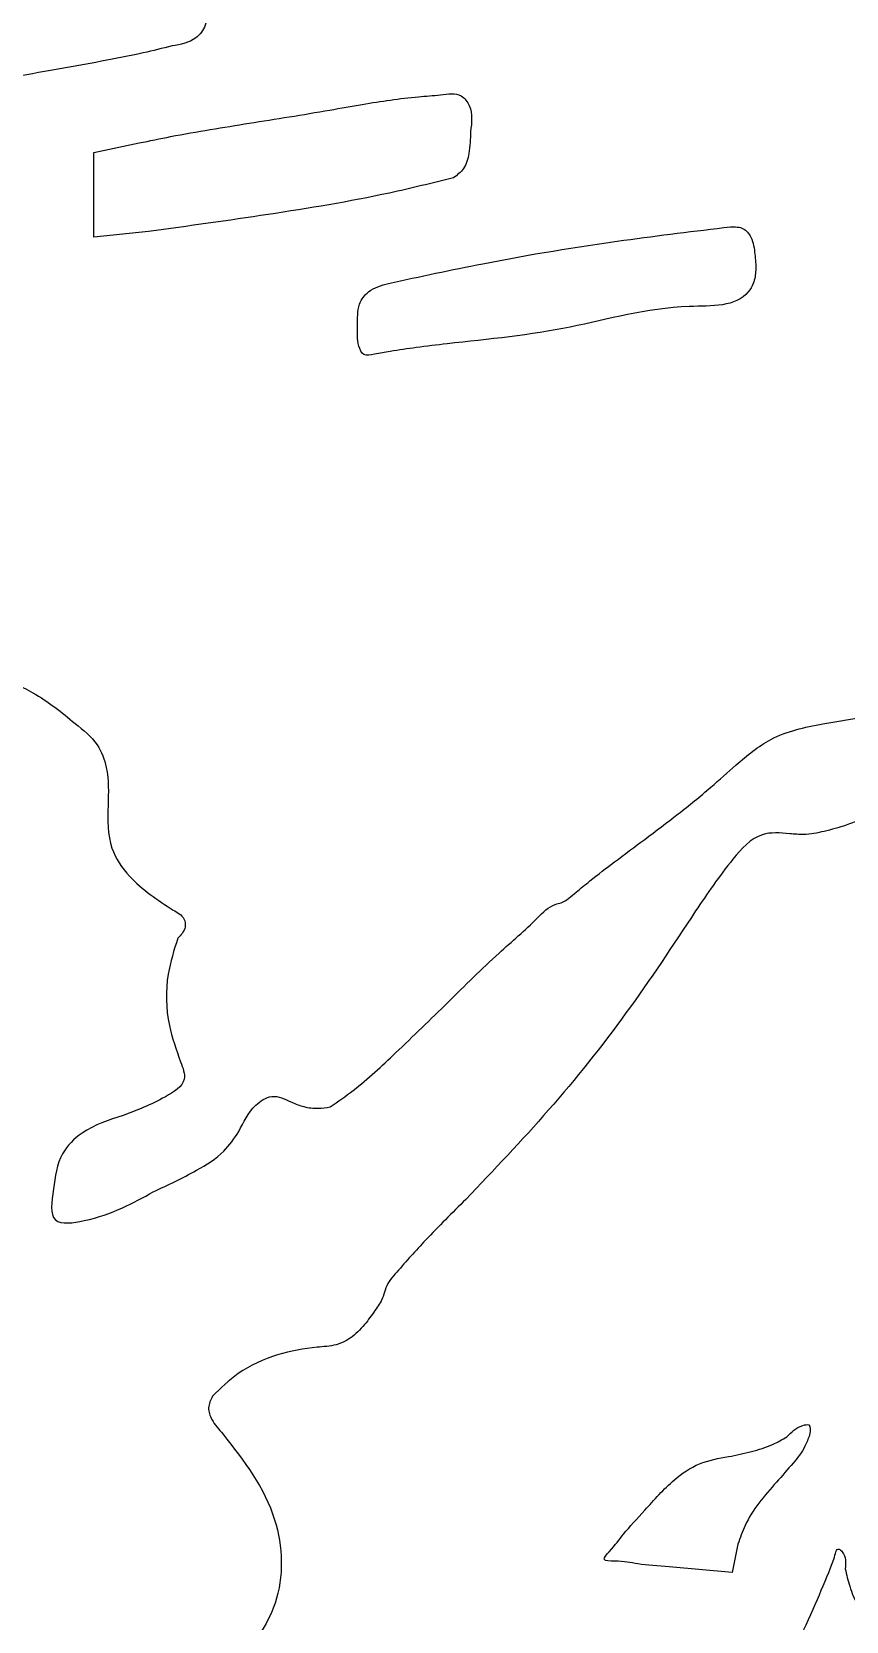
# Model space of a CAD drawing. Extents: x 0 to 204, y 72 to 361.
# Drawn here: x 37.08 to 61.5, y 189.63 to 237.24 of the extents above; entities that cross this region are included whole.
import ezdxf

# ---------------------------------------------------------------- set-up
doc = ezdxf.new("R2010")
doc.units = 0
doc.layers.get('0').update_dxf_attribs({"linetype": 'CONTINUOUS'})

msp = doc.modelspace()

# ---------------------------------------------------------------- linework, layer by layer
at = {"color": 7}
for p, q in [((50.235556, 234.244444), (50.235556, 234.244444)), ((38.946667, 233.623556), (40.301333, 233.905778)), ((38.946667, 232.353556), (38.946667, 233.623556)), ((38.946667, 231.083556), (38.946667, 232.353556)), ((40.583556, 231.252889), (38.946667, 231.083556)), ((58.758667, 230.575556), (58.758667, 230.575556)), ((60.395556, 195.213111), (60.395556, 195.213111)), ((58.250667, 191.939333), (58.081333, 191.092667)), ((58.081333, 191.092667), (56.190444, 191.262))]:
    msp.add_line(p, q, dxfattribs=at)
for points, knots in [([(42.333333, 238.195556), (42.354658, 237.9315), (42.389086, 237.505194), (41.962669, 236.929979), (41.545223, 236.857273), (41.289111, 236.812667)], [0, 0, 0, 0, 0.767891, 1.239725, 1.988739, 1.988739, 1.988739, 1.988739]), ([(41.289111, 236.812667), (41.000017, 236.74136), (40.299814, 236.568651), (39.140184, 236.342587), (37.797921, 236.102837), (36.402042, 235.858091), (35.095043, 235.609813), (34.261009, 235.445474), (33.894889, 235.373333)], [0, 0, 0, 0, 0.893176, 2.163321, 3.543164, 4.98397, 6.414705, 7.534184, 7.534184, 7.534184, 7.534184]), ([(46.99, 235.062889), (47.27158, 235.108077), (47.831311, 235.197903), (48.613019, 235.289938), (49.113173, 235.328295), (49.332444, 235.345111)], [0, 0, 0, 0, 0.855497, 1.700578, 2.360294, 2.360294, 2.360294, 2.360294]), ([(49.332444, 235.345111), (49.557966, 235.38173), (49.920166, 235.440543), (50.318993, 234.911075), (50.269153, 234.512877), (50.235556, 234.244444)], [0, 0, 0, 0, 0.623618, 1.001567, 1.783392, 1.783392, 1.783392, 1.783392]), ([(43.603333, 234.498444), (44.00271, 234.561321), (44.808243, 234.688141), (45.937351, 234.875322), (46.666068, 235.005169), (46.99, 235.062889)], [0, 0, 0, 0, 1.212889, 2.446363, 3.433461, 3.433461, 3.433461, 3.433461]), ([(40.301333, 233.905778), (40.615644, 233.971174), (41.323844, 234.118523), (42.426264, 234.307855), (43.213358, 234.4353), (43.603333, 234.498444)], [0, 0, 0, 0, 0.963064, 2.169961, 3.355153, 3.355153, 3.355153, 3.355153]), ([(50.235556, 234.244444), (50.229287, 234.027567), (50.218417, 233.651453), (50.075752, 233.130599), (49.836731, 232.945913), (49.727556, 232.861556)], [0, 0, 0, 0, 0.655216, 1.136295, 1.540786, 1.540786, 1.540786, 1.540786]), ([(49.727556, 232.861556), (49.087038, 232.704035), (47.250569, 232.252396), (44.191343, 231.753335), (41.777731, 231.418536), (40.583556, 231.252889)], [0, 0, 0, 0, 1.978343, 5.67224, 9.28962, 9.28962, 9.28962, 9.28962]), ([(47.780222, 229.700667), (48.718645, 229.90344), (51.05428, 230.408122), (54.47354, 230.970857), (56.958901, 231.266988), (58.024889, 231.394)], [0, 0, 0, 0, 2.880069, 7.168188, 10.388681, 10.388681, 10.388681, 10.388681]), ([(58.024889, 231.394), (58.161746, 231.395738), (58.41932, 231.399009), (58.70325, 231.036901), (58.737815, 230.749148), (58.758667, 230.575556)], [0, 0, 0, 0, 0.388627, 0.731419, 1.252672, 1.252672, 1.252672, 1.252672]), ([(58.758667, 230.575556), (58.773524, 230.417653), (58.801285, 230.12261), (58.743114, 229.727931), (58.300758, 228.977241), (56.013358, 229.125118), (53.252898, 228.278925), (50.782146, 228.023759), (49.53, 227.894444)], [0, 0, 0, 0, 0.47516, 0.88784, 1.175934, 3.00048, 6.623802, 10.346852, 10.346852, 10.346852, 10.346852]), ([(47.356889, 227.584), (47.238477, 227.554405), (47.011841, 227.497762), (46.818312, 227.94191), (46.867327, 228.434481), (46.821838, 229.033987), (47.196237, 229.541931), (47.563202, 229.641677), (47.780222, 229.700667)], [0, 0, 0, 0, 0.320098, 0.612653, 1.222161, 1.874001, 2.327491, 2.98384, 2.98384, 2.98384, 2.98384]), ([(49.53, 227.894444), (49.222988, 227.855576), (48.654457, 227.783597), (47.929139, 227.685078), (47.513205, 227.611611), (47.356889, 227.584)], [0, 0, 0, 0, 0.928425, 1.719279, 2.195455, 2.195455, 2.195455, 2.195455]), ([(36.547778, 217.734444), (36.739709, 217.639538), (37.167161, 217.428169), (37.77995, 217.017096), (38.182419, 216.685505), (38.382222, 216.520889)], [0, 0, 0, 0, 0.641895, 1.429576, 2.206126, 2.206126, 2.206126, 2.206126]), ([(58.194222, 215.279111), (58.527056, 215.56117), (59.278715, 216.198163), (61.213772, 216.62125), (62.694751, 216.801084), (63.641111, 216.916)], [0, 0, 0, 0, 1.291618, 2.916942, 5.794024, 5.794024, 5.794024, 5.794024]), ([(38.382222, 216.520889), (38.626014, 216.325681), (39.064386, 215.974671), (39.400504, 215.071242), (39.381522, 214.445413), (39.37, 214.065556)], [0, 0, 0, 0, 0.919518, 1.65342, 2.786799, 2.786799, 2.786799, 2.786799]), ([(53.396444, 211.469111), (53.534425, 211.581035), (53.914888, 211.88965), (54.600979, 212.417683), (55.49237, 213.072675), (56.463549, 213.807633), (57.379462, 214.548276), (57.94466, 215.055255), (58.194222, 215.279111)], [0, 0, 0, 0, 0.532993, 1.469651, 2.596875, 3.851437, 5.123322, 6.128959, 6.128959, 6.128959, 6.128959]), ([(39.37, 214.065556), (39.359416, 213.626928), (39.340605, 212.847338), (40.112964, 211.719044), (40.854842, 211.234781), (41.317333, 210.932889)], [0, 0, 0, 0, 1.281535, 2.277723, 3.926792, 3.926792, 3.926792, 3.926792]), ([(59.802889, 213.218889), (59.517964, 213.243521), (58.834795, 213.302582), (57.886588, 212.248339), (57.329309, 211.421776), (56.980667, 210.904667)], [0, 0, 0, 0, 0.820012, 1.966159, 3.881419, 3.881419, 3.881419, 3.881419]), ([(61.496222, 213.472889), (61.276114, 213.407237), (60.859804, 213.283065), (60.288157, 213.175356), (59.943065, 213.206314), (59.802889, 213.218889)], [0, 0, 0, 0, 0.690055, 1.30516, 1.72593, 1.72593, 1.72593, 1.72593]), ([(62.963778, 213.303556), (62.893702, 213.45097), (62.760777, 213.730597), (62.130324, 213.725041), (61.752175, 213.574669), (61.496222, 213.472889)], [0, 0, 0, 0, 0.447887, 0.849585, 1.690989, 1.690989, 1.690989, 1.690989]), ([(49.558222, 208.167111), (50.063205, 208.669858), (50.93968, 209.542454), (52.029481, 210.458125), (52.610351, 211.08236), (52.984047, 211.147275), (53.189735, 211.287317), (53.325544, 211.406756), (53.396444, 211.469111)], [0, 0, 0, 0, 2.126044, 3.690079, 4.358638, 4.545578, 4.80569, 5.08982, 5.08982, 5.08982, 5.08982]), ([(41.317333, 210.932889), (41.448288, 210.862718), (41.656648, 210.751069), (41.715723, 210.35644), (41.556945, 210.189677), (41.458444, 210.086222)], [0, 0, 0, 0, 0.418401, 0.665714, 1.069865, 1.069865, 1.069865, 1.069865]), ([(56.980667, 210.904667), (56.300259, 209.876016), (54.936335, 207.814014), (52.63017, 204.926671), (50.934713, 203.149455), (50.094444, 202.268667)], [0, 0, 0, 0, 3.698844, 7.414591, 11.065512, 11.065512, 11.065512, 11.065512]), ([(41.458444, 210.086222), (41.346264, 209.732982), (41.078686, 208.890417), (41.112504, 207.58935), (41.414436, 206.74777), (41.543111, 206.389111)], [0, 0, 0, 0, 1.108749, 2.644635, 3.785313, 3.785313, 3.785313, 3.785313]), ([(46.030444, 205.034444), (46.262854, 205.197094), (46.957118, 205.682968), (48.108858, 206.763164), (49.035707, 207.66097), (49.558222, 208.167111)], [0, 0, 0, 0, 0.850343, 2.540176, 4.723916, 4.723916, 4.723916, 4.723916]), ([(41.543111, 206.389111), (41.612839, 206.205011), (41.782566, 205.756887), (40.864756, 205.181321), (40.230249, 204.937495), (39.821556, 204.780444)], [0, 0, 0, 0, 0.534215, 1.300351, 2.686951, 2.686951, 2.686951, 2.686951]), ([(43.292889, 204.300667), (43.428522, 204.580717), (43.643683, 205.024971), (44.295972, 205.459012), (44.672727, 205.274043), (44.873333, 205.175556)], [0, 0, 0, 0, 0.932766, 1.479684, 2.102538, 2.102538, 2.102538, 2.102538]), ([(44.873333, 205.175556), (44.994634, 205.126652), (45.246715, 205.025024), (45.645698, 204.977983), (45.907817, 205.016449), (46.030444, 205.034444)], [0, 0, 0, 0, 0.39143, 0.813451, 1.184452, 1.184452, 1.184452, 1.184452]), ([(39.821556, 204.780444), (39.391522, 204.644918), (38.687499, 204.423042), (37.869798, 203.608878), (37.782205, 202.948971), (37.733111, 202.579111)], [0, 0, 0, 0, 1.339289, 2.192599, 3.280714, 3.280714, 3.280714, 3.280714]), ([(40.724667, 202.494444), (41.160634, 202.698483), (41.896794, 203.043017), (42.82384, 203.609912), (43.152724, 204.094251), (43.292889, 204.300667)], [0, 0, 0, 0, 1.450063, 2.448532, 3.190107, 3.190107, 3.190107, 3.190107]), ([(37.733111, 202.579111), (37.674877, 202.194733), (37.562783, 201.454855), (39.278963, 201.692369), (40.117675, 202.157686), (40.724667, 202.494444)], [0, 0, 0, 0, 0.927046, 1.784447, 4.030405, 4.030405, 4.030405, 4.030405]), ([(50.094444, 202.268667), (49.684589, 201.863041), (48.969907, 201.155734), (48.183817, 200.275643), (47.703288, 199.725759), (47.618447, 199.304712), (47.391312, 198.963843), (47.205141, 198.71063), (47.102889, 198.571556)], [0, 0, 0, 0, 1.724393, 3.006893, 3.583295, 3.847121, 4.273541, 4.793124, 4.793124, 4.793124, 4.793124]), ([(47.102889, 198.571556), (46.972336, 198.42312), (46.722795, 198.139395), (46.200407, 197.87274), (45.421721, 197.836628), (44.411304, 197.643914), (43.303836, 197.162782), (42.747514, 196.612438), (42.502667, 196.370222)], [0, 0, 0, 0, 0.589816, 1.127393, 1.701255, 2.90561, 4.212063, 5.239051, 5.239051, 5.239051, 5.239051]), ([(42.502667, 196.370222), (42.44543, 196.257567), (42.33101, 196.032362), (42.491428, 195.602889), (42.692265, 195.377159), (42.813111, 195.241333)], [0, 0, 0, 0, 0.36331, 0.726277, 1.274632, 1.274632, 1.274632, 1.274632]), ([(42.813111, 195.241333), (43.438006, 194.43951), (44.583408, 192.969805), (44.66564, 189.965333), (43.466575, 188.628735), (42.841333, 187.931778)], [0, 0, 0, 0, 2.997989, 5.49517, 8.216113, 8.216113, 8.216113, 8.216113]), ([(60.395556, 195.213111), (60.354498, 195.097134), (60.244444, 194.786253), (59.875952, 194.328845), (59.573753, 193.988774), (59.407778, 193.802)], [0, 0, 0, 0, 0.36724, 0.984395, 1.736329, 1.736329, 1.736329, 1.736329]), ([(59.718222, 195.156667), (59.850102, 195.293175), (60.021644, 195.470737), (60.451709, 195.556044), (60.417258, 195.345652), (60.395556, 195.213111)], [0, 0, 0, 0, 0.585921, 0.762134, 1.062132, 1.062132, 1.062132, 1.062132]), ([(57.968444, 194.564), (58.199658, 194.611587), (58.64727, 194.703712), (59.244868, 194.883735), (59.577569, 195.075567), (59.718222, 195.156667)], [0, 0, 0, 0, 0.708822, 1.372221, 1.858086, 1.858086, 1.858086, 1.858086]), ([(55.456667, 192.955333), (55.738282, 193.273202), (56.216939, 193.813479), (57.076392, 194.409679), (57.670479, 194.512453), (57.968444, 194.564)], [0, 0, 0, 0, 1.274339, 2.165973, 3.063162, 3.063162, 3.063162, 3.063162]), ([(59.407778, 193.802), (59.225031, 193.595587), (58.868225, 193.192574), (58.464081, 192.566442), (58.314959, 192.128252), (58.250667, 191.939333)], [0, 0, 0, 0, 0.827227, 1.615132, 2.212276, 2.212276, 2.212276, 2.212276]), ([(56.190444, 191.262), (55.860776, 191.284693), (55.286236, 191.324243), (54.767057, 191.449805), (54.127683, 191.428195), (54.536291, 191.866134), (54.844188, 192.294005), (55.231364, 192.712061), (55.456667, 192.955333)], [0, 0, 0, 0, 0.948147, 1.652413, 1.961044, 2.227775, 2.913433, 3.867765, 3.867765, 3.867765, 3.867765]), ([(58.815111, 188.665556), (59.028849, 188.493693), (59.585486, 188.046113), (60.442909, 189.794202), (60.84919, 190.796597), (61.129333, 191.487778)], [0, 0, 0, 0, 0.700931, 1.825431, 4.322844, 4.322844, 4.322844, 4.322844]), ([(61.129333, 191.487778), (61.163777, 191.652013), (61.210752, 191.875999), (61.495711, 191.603973), (61.480375, 191.383478), (61.468, 191.205556)], [0, 0, 0, 0, 0.338441, 0.46157, 0.976151, 0.976151, 0.976151, 0.976151]), ([(61.468, 191.205556), (61.506871, 191.029559), (61.591063, 190.648365), (61.823937, 190.10598), (62.04068, 189.762659), (62.145333, 189.596889)], [0, 0, 0, 0, 0.539987, 1.169565, 1.757367, 1.757367, 1.757367, 1.757367])]:
    msp.add_open_spline(points, degree=3, knots=knots, dxfattribs=at)

doc.saveas('drawing.dxf')
